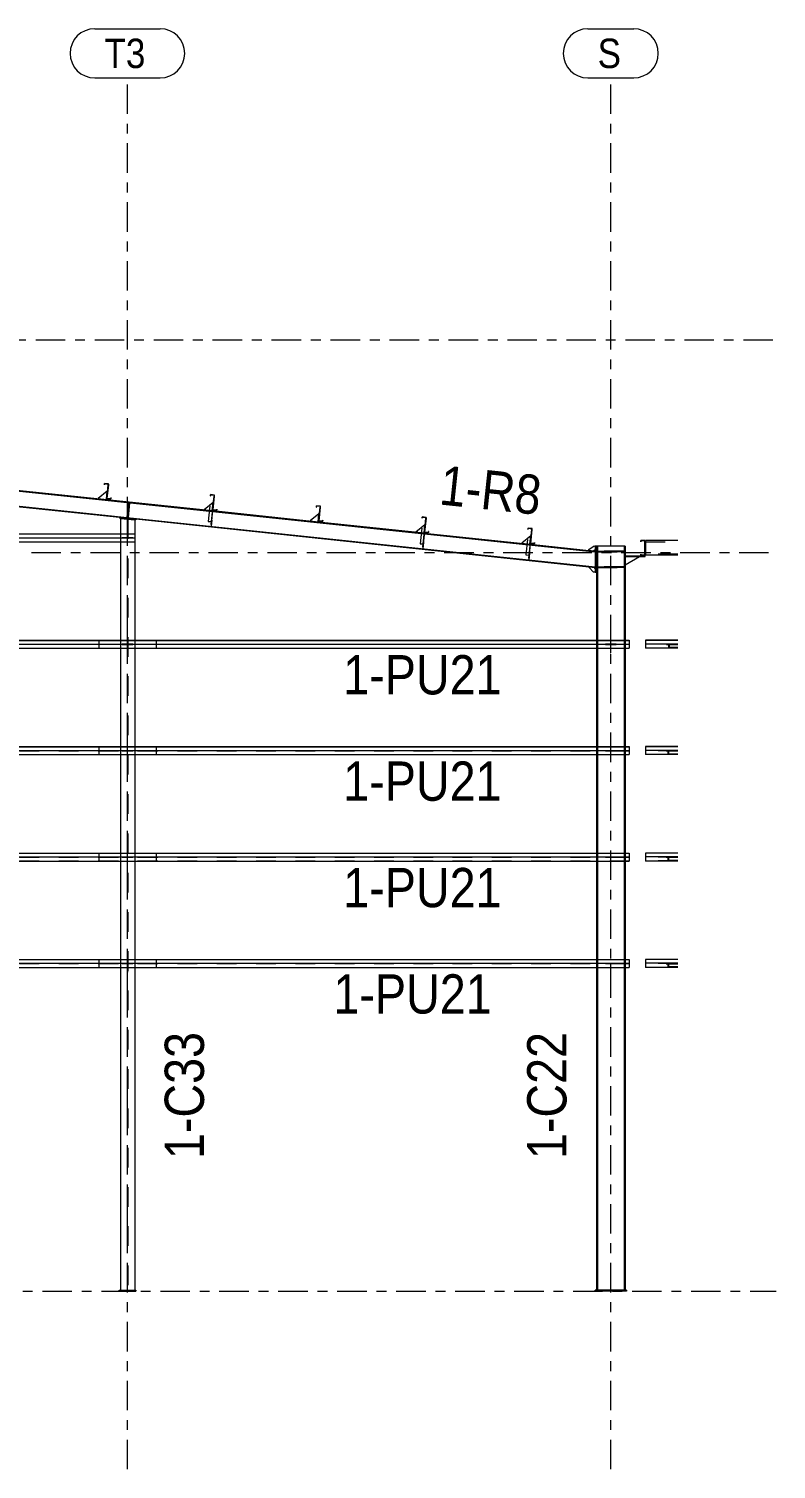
# Model space of a CAD drawing. Header units: millimetres. Extents: x -619 to 204, y -351 to 223.
# Drawn here: x -53.1 to 22.9, y -1.4 to 145.2 of the extents above; entities that cross this region are included whole.
import ezdxf

# ---------------------------------------------------------------- set-up
doc = ezdxf.new("R2010")
doc.units = ezdxf.units.MM
for name, pattern in [('XKITLINE00', [0]), ('XKITLINE02', [4, 2, -2]), ('XKITLINE03', [6, 3, -1, 1, -1])]:
    doc.linetypes.add(name, pattern=pattern)
for name, color, linetype, lineweight in [('Part', 2, 'Continuous', 0), ('PartMark', 7, 'Continuous', 0), ('S-grid', 1, 'Continuous', 0)]:
    doc.layers.add(name, color=color, linetype=linetype, lineweight=lineweight)
doc.styles.add('ARIAL', font='ARIAL.TTF')

# ---------------------------------------------------------------- blocks, each defined once
blk = doc.blocks.new('*A146')
at = {"layer": 'S-grid', "color": 1, "linetype": 'XKITLINE03', "lineweight": 0}
blk.add_line((-556.42, 113.54), (22.91, 113.54), dxfattribs=at)
blk = doc.blocks.new('*A147')
at = {"layer": 'S-grid', "color": 1, "linetype": 'XKITLINE03', "lineweight": 0}
blk.add_line((-52.85, 91.88), (22.91, 91.88), dxfattribs=at)
blk = doc.blocks.new('*A148')
at = {"layer": 'S-grid', "color": 1, "linetype": 'XKITLINE03', "lineweight": 0}
blk.add_line((-489.74, 16.67), (22.91, 16.67), dxfattribs=at)
blk = doc.blocks.new('*A171')
at = {"layer": 'Part', "color": 7, "linetype": 'XKITLINE02', "lineweight": 0}
for p, q in [((-34.52, 95.18), (-34.58, 94.56)), ((-34.58, 94.56), (-34.54, 94.56)), ((-34.57, 94.68), (-34.53, 94.68)), ((-34.54, 94.56), (-34.48, 95.18)), ((-34.48, 95.18), (-34.52, 95.18))]:
    blk.add_line(p, q, dxfattribs=at)
blk = doc.blocks.new('*A172')
at = {"layer": 'Part', "color": 2, "linetype": 'XKITLINE00', "lineweight": 0}
blk.add_line((-34.37, 96.98), (-35.29, 96.24), dxfattribs=at)
at = {"layer": 'Part', "color": 7, "linetype": 'XKITLINE02', "lineweight": 0}
for p, q in [((-34.46, 96.15), (-34.37, 96.98)), ((-35.29, 96.24), (-34.46, 96.15))]:
    blk.add_line(p, q, dxfattribs=at)
blk = doc.blocks.new('*A173')
at = {"layer": 'Part', "color": 2, "linetype": 'XKITLINE00', "lineweight": 0}
for p, q in [((-34.3, 97.64), (-34.46, 96.15)), ((-34.3, 97.64), (-34.26, 97.64)), ((-34.46, 96.15), (-34.41, 96.15)), ((-34.41, 96.23), (-34.41, 96.15))]:
    blk.add_line(p, q, dxfattribs=at)
at = {"layer": 'Part', "color": 7, "linetype": 'XKITLINE02', "lineweight": 0}
blk.add_line((-34.26, 97.64), (-34.41, 96.23), dxfattribs=at)
blk = doc.blocks.new('*A174')
at = {"layer": 'Part', "color": 2, "linetype": 'XKITLINE00', "lineweight": 0}
blk.add_line((-45.14, 98.12), (-46.06, 97.37), dxfattribs=at)
at = {"layer": 'Part', "color": 7, "linetype": 'XKITLINE02', "lineweight": 0}
for p, q in [((-46.06, 97.37), (-45.23, 97.29)), ((-45.23, 97.29), (-45.14, 98.12))]:
    blk.add_line(p, q, dxfattribs=at)
blk = doc.blocks.new('*A175')
at = {"layer": 'Part', "color": 2, "linetype": 'XKITLINE00', "lineweight": 0}
for p, q in [((-45.07, 98.78), (-45.23, 97.29)), ((-45.07, 98.78), (-45.03, 98.77)), ((-45.23, 97.29), (-45.19, 97.28)), ((-45.18, 97.37), (-45.19, 97.28))]:
    blk.add_line(p, q, dxfattribs=at)
at = {"layer": 'Part', "color": 7, "linetype": 'XKITLINE02', "lineweight": 0}
blk.add_line((-45.03, 98.77), (-45.18, 97.37), dxfattribs=at)
blk = doc.blocks.new('*A179')
at = {"layer": 'Part', "color": 7, "linetype": 'XKITLINE02', "lineweight": 0}
for p, q in [((-34.7, 96.63), (-34.87, 95.06)), ((-34.39, 96.58), (-34.58, 94.73)), ((-34.56, 94.73), (-34.37, 96.59)), ((-34.87, 95.06), (-34.55, 95.02)), ((-34.86, 95.07), (-34.53, 95.04)), ((-34.58, 94.73), (-34.56, 94.73))]:
    blk.add_line(p, q, dxfattribs=at)
blk = doc.blocks.new('*A181')
at = {"layer": 'Part', "color": 7, "linetype": 'XKITLINE02', "lineweight": 0}
for p, q in [((-43.12, 95.47), (-42.96, 96.97)), ((-42.88, 96.96), (-43.03, 95.46)), ((-42.89, 96.84), (-42.97, 96.84)), ((-42.96, 96.97), (-42.88, 96.96)), ((-43.03, 95.46), (-43.12, 95.47)), ((-43.1, 95.59), (-43.02, 95.58))]:
    blk.add_line(p, q, dxfattribs=at)
blk = doc.blocks.new('*A182')
at = {"layer": 'Part', "color": 2, "linetype": 'XKITLINE00', "lineweight": 0}
for p, q in [((-43.9, 95.47), (-43.91, 95.37)), ((-42.25, 95.2), (-43.91, 95.37)), ((-43.9, 95.47), (-42.24, 95.3)), ((-42.24, 95.3), (-42.25, 95.2))]:
    blk.add_line(p, q, dxfattribs=at)
blk = doc.blocks.new('*A183')
at = {"layer": 'Part', "color": 2, "linetype": 'XKITLINE00', "lineweight": 0}
for p, q in [((9.14, 93.12), (9.14, 92.99)), ((9.56, 93.12), (9.14, 93.12)), ((9.14, 92.99), (9.16, 92.99)), ((9.16, 92.99), (9.16, 93.1)), ((9.16, 93.1), (9.54, 93.1)), ((9.54, 93.1), (9.54, 91.62)), ((9.56, 91.6), (9.56, 93.12)), ((9.16, 91.73), (9.14, 91.73)), ((9.14, 91.73), (9.14, 91.6)), ((9.14, 91.6), (9.56, 91.6)), ((9.16, 91.62), (9.16, 91.73)), ((9.54, 91.62), (9.16, 91.62))]:
    blk.add_line(p, q, dxfattribs=at)
blk = doc.blocks.new('*A184')
at = {"layer": 'Part', "color": 7, "linetype": 'XKITLINE02', "lineweight": 0}
for p, q in [((-2.2, 91.77), (-2.26, 91.15)), ((-2.26, 91.15), (-2.22, 91.15)), ((-2.25, 91.27), (-2.21, 91.27)), ((-2.22, 91.15), (-2.15, 91.77)), ((-2.15, 91.77), (-2.2, 91.77))]:
    blk.add_line(p, q, dxfattribs=at)
blk = doc.blocks.new('*A185')
at = {"layer": 'Part', "color": 2, "linetype": 'XKITLINE00', "lineweight": 0}
blk.add_line((-2.05, 93.57), (-2.96, 92.83), dxfattribs=at)
at = {"layer": 'Part', "color": 7, "linetype": 'XKITLINE02', "lineweight": 0}
for p, q in [((-2.96, 92.83), (-2.14, 92.74)), ((-2.14, 92.74), (-2.05, 93.57))]:
    blk.add_line(p, q, dxfattribs=at)
blk = doc.blocks.new('*A186')
at = {"layer": 'Part', "color": 2, "linetype": 'XKITLINE00', "lineweight": 0}
for p, q in [((-1.98, 94.23), (-2.14, 92.74)), ((-1.98, 94.23), (-1.94, 94.23)), ((-2.14, 92.74), (-2.09, 92.74)), ((-2.09, 92.82), (-2.09, 92.74))]:
    blk.add_line(p, q, dxfattribs=at)
at = {"layer": 'Part', "color": 7, "linetype": 'XKITLINE02', "lineweight": 0}
blk.add_line((-1.94, 94.23), (-2.09, 92.82), dxfattribs=at)
blk = doc.blocks.new('*A187')
at = {"layer": 'Part', "color": 7, "linetype": 'XKITLINE02', "lineweight": 0}
for p, q in [((-12.97, 92.91), (-13.04, 92.29)), ((-13.02, 92.41), (-12.98, 92.41)), ((-12.99, 92.28), (-12.93, 92.9)), ((-12.93, 92.9), (-12.97, 92.91)), ((-13.04, 92.29), (-12.99, 92.28))]:
    blk.add_line(p, q, dxfattribs=at)
blk = doc.blocks.new('*A188')
at = {"layer": 'Part', "color": 2, "linetype": 'XKITLINE00', "lineweight": 0}
blk.add_line((-12.82, 94.71), (-13.74, 93.97), dxfattribs=at)
at = {"layer": 'Part', "color": 7, "linetype": 'XKITLINE02', "lineweight": 0}
for p, q in [((-13.74, 93.97), (-12.91, 93.88)), ((-12.91, 93.88), (-12.82, 94.71))]:
    blk.add_line(p, q, dxfattribs=at)
blk = doc.blocks.new('*A189')
at = {"layer": 'Part', "color": 2, "linetype": 'XKITLINE00', "lineweight": 0}
for p, q in [((-12.75, 95.37), (-12.91, 93.88)), ((-12.75, 95.37), (-12.71, 95.37)), ((-12.91, 93.88), (-12.87, 93.87)), ((-12.86, 93.96), (-12.87, 93.87))]:
    blk.add_line(p, q, dxfattribs=at)
at = {"layer": 'Part', "color": 7, "linetype": 'XKITLINE02', "lineweight": 0}
blk.add_line((-12.71, 95.37), (-12.86, 93.96), dxfattribs=at)
blk = doc.blocks.new('*A190')
at = {"layer": 'Part', "color": 2, "linetype": 'XKITLINE00', "lineweight": 0}
blk.add_line((-23.6, 95.84), (-24.51, 95.1), dxfattribs=at)
at = {"layer": 'Part', "color": 7, "linetype": 'XKITLINE02', "lineweight": 0}
for p, q in [((-23.68, 95.01), (-23.6, 95.84)), ((-24.51, 95.1), (-23.68, 95.01))]:
    blk.add_line(p, q, dxfattribs=at)
blk = doc.blocks.new('*A191')
at = {"layer": 'Part', "color": 2, "linetype": 'XKITLINE00', "lineweight": 0}
for p, q in [((-23.53, 96.51), (-23.68, 95.01)), ((-23.53, 96.51), (-23.48, 96.5)), ((-23.68, 95.01), (-23.64, 95.01)), ((-23.63, 95.09), (-23.64, 95.01))]:
    blk.add_line(p, q, dxfattribs=at)
at = {"layer": 'Part', "color": 7, "linetype": 'XKITLINE02', "lineweight": 0}
blk.add_line((-23.48, 96.5), (-23.63, 95.09), dxfattribs=at)
blk = doc.blocks.new('*A192')
at = {"layer": 'Part', "color": 7, "linetype": 'XKITLINE02', "lineweight": 0}
for p, q in [((-2.38, 93.22), (-2.54, 91.65)), ((-2.07, 93.17), (-2.26, 91.32)), ((-2.24, 91.32), (-2.05, 93.18)), ((-2.54, 91.66), (-2.21, 91.63)), ((-2.54, 91.65), (-2.23, 91.61)), ((-2.26, 91.32), (-2.24, 91.32))]:
    blk.add_line(p, q, dxfattribs=at)
blk = doc.blocks.new('*A193')
at = {"layer": 'Part', "color": 7, "linetype": 'XKITLINE02', "lineweight": 0}
for p, q in [((-13.15, 94.36), (-13.32, 92.78)), ((-12.84, 94.3), (-13.03, 92.46)), ((-13.02, 92.45), (-12.82, 94.32)), ((-13.32, 92.8), (-12.98, 92.76)), ((-13.32, 92.78), (-13, 92.75)), ((-13.03, 92.46), (-13.02, 92.45))]:
    blk.add_line(p, q, dxfattribs=at)
blk = doc.blocks.new('*A194')
at = {"layer": 'Part', "color": 7, "linetype": 'XKITLINE02', "lineweight": 0}
for p, q in [((12.91, 82.54), (11.75, 82.54)), ((11.75, 82.54), (11.75, 82.52)), ((11.75, 82.52), (12.91, 82.52)), ((12.01, 82.21), (12.01, 82.52)), ((12.91, 82.21), (12.01, 82.21)), ((12.02, 82.54), (12.02, 82.21))]:
    blk.add_line(p, q, dxfattribs=at)
blk = doc.blocks.new('*A195')
at = {"layer": 'Part', "color": 2, "linetype": 'XKITLINE00', "lineweight": 0}
blk.add_line((7.54, 90.64), (9, 91.48), dxfattribs=at)
at = {"layer": 'Part', "color": 7, "linetype": 'XKITLINE02', "lineweight": 0}
for p, q in [((7.54, 91.48), (7.54, 90.64)), ((9, 91.48), (7.54, 91.48))]:
    blk.add_line(p, q, dxfattribs=at)
blk = doc.blocks.new('*A196')
at = {"layer": 'Part', "color": 2, "linetype": 'XKITLINE00', "lineweight": 0}
for p, q in [((9.6, 91.52), (7.54, 91.52)), ((7.54, 91.48), (9.6, 91.48)), ((9.6, 91.48), (9.6, 91.52))]:
    blk.add_line(p, q, dxfattribs=at)
at = {"layer": 'Part', "color": 7, "linetype": 'XKITLINE02', "lineweight": 0}
blk.add_line((7.54, 91.52), (7.54, 91.48), dxfattribs=at)
blk = doc.blocks.new('*A197')
at = {"layer": 'Part', "color": 2, "linetype": 'XKITLINE00', "lineweight": 0}
for p, q in [((9.6, 93.02), (9.56, 93.02)), ((9.6, 91.52), (9.6, 93.02)), ((9.56, 91.6), (9.56, 91.52)), ((9.56, 91.52), (9.6, 91.52))]:
    blk.add_line(p, q, dxfattribs=at)
at = {"layer": 'Part', "color": 7, "linetype": 'XKITLINE02', "lineweight": 0}
blk.add_line((9.56, 93.02), (9.56, 91.6), dxfattribs=at)
blk = doc.blocks.new('*A198')
at = {"layer": 'Part', "color": 7, "linetype": 'XKITLINE02', "lineweight": 0}
for p, q in [((7.43, 90.43), (4.73, 90.43)), ((4.73, 90.36), (4.73, 90.43)), ((4.73, 90.36), (7.43, 90.36)), ((4.86, 90.36), (4.86, 90.43)), ((7.31, 90.36), (7.31, 90.43)), ((7.43, 90.36), (7.43, 90.43))]:
    blk.add_line(p, q, dxfattribs=at)
blk = doc.blocks.new('*A199')
at = {"layer": 'Part', "color": 7, "linetype": 'XKITLINE02', "lineweight": 0}
for p, q in [((7.43, 92.04), (4.73, 92.04)), ((4.73, 91.97), (4.73, 92.04)), ((4.73, 91.97), (7.43, 91.97)), ((4.86, 91.97), (4.86, 92.04)), ((7.31, 91.97), (7.31, 92.04)), ((7.43, 91.97), (7.43, 92.04))]:
    blk.add_line(p, q, dxfattribs=at)
blk = doc.blocks.new('*A200')
at = {"layer": 'Part', "color": 2, "linetype": 'XKITLINE00', "lineweight": 0}
for p, q in [((3.89, 90.36), (3.9, 90.43)), ((4.34, 89.89), (3.89, 90.36)), ((4.51, 89.87), (4.34, 89.89)), ((4.38, 90.38), (4.51, 90.24))]:
    blk.add_line(p, q, dxfattribs=at)
at = {"layer": 'Part', "color": 7, "linetype": 'XKITLINE02', "lineweight": 0}
for p, q in [((3.9, 90.43), (4.38, 90.38)), ((4.51, 90.24), (4.51, 89.87))]:
    blk.add_line(p, q, dxfattribs=at)
blk = doc.blocks.new('*A201')
at = {"layer": 'Part', "color": 2, "linetype": 'XKITLINE00', "lineweight": 0}
for p, q in [((3.85, 92.19), (4.39, 92.55)), ((4.39, 92.55), (4.51, 92.54)), ((3.85, 92.11), (3.85, 92.19)), ((4.51, 92.17), (4.38, 92.05))]:
    blk.add_line(p, q, dxfattribs=at)
at = {"layer": 'Part', "color": 7, "linetype": 'XKITLINE02', "lineweight": 0}
for p, q in [((4.51, 92.54), (4.51, 92.17)), ((3.85, 92.11), (4.38, 92.05))]:
    blk.add_line(p, q, dxfattribs=at)
blk = doc.blocks.new('*A202')
at = {"layer": 'Part', "color": 2, "linetype": 'XKITLINE00', "lineweight": 0}
for p, q in [((4.61, 92.54), (4.51, 92.54)), ((4.51, 92.54), (4.51, 89.87)), ((4.61, 89.87), (4.61, 92.54)), ((4.51, 89.87), (4.61, 89.87))]:
    blk.add_line(p, q, dxfattribs=at)
blk = doc.blocks.new('*A416')
at = {"layer": 'S-grid', "color": 1, "linetype": 'XKITLINE03', "lineweight": 0}
blk.add_line((6.08, -1.45), (6.08, 140.21), dxfattribs=at)
at = {"layer": 'S-grid', "color": 3, "style": 'ARIAL', "width": 0.85}
blk.add_text('S', height=3, dxfattribs=at).set_placement((4.75, 141.21))
blk = doc.blocks.new('*A417')
at = {"layer": 'S-grid', "color": 1, "linetype": 'XKITLINE03', "lineweight": 0}
blk.add_line((-43.08, -1.45), (-43.08, 140.21), dxfattribs=at)
at = {"layer": 'S-grid', "color": 3, "style": 'ARIAL', "width": 0.85}
blk.add_text('T3', height=3, dxfattribs=at).set_placement((-45.42, 141.21))
blk = doc.blocks.new('*A461')
at = {"layer": 'Part', "color": 2, "linetype": 'XKITLINE00', "lineweight": 0}
for p, q in [((-2.33, 94.37), (-2.34, 94.25)), ((-2.34, 94.25), (-2.32, 94.24)), ((-1.91, 94.33), (-2.33, 94.37)), ((-2.32, 94.24), (-2.31, 94.35)), ((-2.31, 94.35), (-1.93, 94.31)), ((-1.93, 94.31), (-2.09, 92.82)), ((-2.07, 92.83), (-1.91, 94.33)), ((-2.09, 92.82), (-1.67, 92.78)), ((-1.68, 92.79), (-2.07, 92.83)), ((-1.67, 92.9), (-1.68, 92.79)), ((-1.67, 92.78), (-1.66, 92.9)), ((-1.66, 92.9), (-1.67, 92.9))]:
    blk.add_line(p, q, dxfattribs=at)
blk = doc.blocks.new('*A462')
at = {"layer": 'Part', "color": 2, "linetype": 'XKITLINE00', "lineweight": 0}
for p, q in [((-13.1, 95.51), (-13.11, 95.38)), ((-13.11, 95.38), (-13.1, 95.38)), ((-12.69, 95.46), (-13.1, 95.51)), ((-13.1, 95.38), (-13.09, 95.49)), ((-13.09, 95.49), (-12.7, 95.45)), ((-12.7, 95.45), (-12.86, 93.96)), ((-12.84, 93.97), (-12.69, 95.46)), ((-12.86, 93.96), (-12.44, 93.91)), ((-12.46, 93.93), (-12.84, 93.97)), ((-12.45, 94.04), (-12.46, 93.93)), ((-12.43, 94.04), (-12.45, 94.04)), ((-12.44, 93.91), (-12.43, 94.04))]:
    blk.add_line(p, q, dxfattribs=at)
blk = doc.blocks.new('*A463')
at = {"layer": 'Part', "color": 2, "linetype": 'XKITLINE00', "lineweight": 0}
for p, q in [((-23.87, 96.64), (-23.89, 96.52)), ((-23.89, 96.52), (-23.87, 96.52)), ((-23.46, 96.6), (-23.87, 96.64)), ((-23.87, 96.52), (-23.86, 96.63)), ((-23.86, 96.63), (-23.48, 96.59)), ((-23.48, 96.59), (-23.63, 95.09)), ((-23.62, 95.11), (-23.46, 96.6)), ((-23.63, 95.09), (-23.22, 95.05)), ((-23.23, 95.07), (-23.62, 95.11)), ((-23.22, 95.18), (-23.23, 95.07)), ((-23.21, 95.17), (-23.22, 95.18)), ((-23.22, 95.05), (-23.21, 95.17))]:
    blk.add_line(p, q, dxfattribs=at)
blk = doc.blocks.new('*A464')
at = {"layer": 'Part', "color": 2, "linetype": 'XKITLINE00', "lineweight": 0}
for p, q in [((-34.65, 97.78), (-34.66, 97.66)), ((-34.66, 97.66), (-34.64, 97.65)), ((-34.23, 97.74), (-34.65, 97.78)), ((-34.64, 97.65), (-34.63, 97.76)), ((-34.63, 97.76), (-34.25, 97.72)), ((-34.25, 97.72), (-34.41, 96.23)), ((-34.39, 96.24), (-34.23, 97.74)), ((-34.41, 96.23), (-33.99, 96.19)), ((-34.01, 96.2), (-34.39, 96.24)), ((-33.99, 96.31), (-34.01, 96.2)), ((-33.99, 96.19), (-33.98, 96.31)), ((-33.98, 96.31), (-33.99, 96.31))]:
    blk.add_line(p, q, dxfattribs=at)
blk = doc.blocks.new('*A465')
at = {"layer": 'Part', "color": 2, "linetype": 'XKITLINE00', "lineweight": 0}
for p, q in [((-45.42, 98.92), (-45.43, 98.79)), ((-45.43, 98.79), (-45.42, 98.79)), ((-45.01, 98.87), (-45.42, 98.92)), ((-45.42, 98.79), (-45.41, 98.9)), ((-45.41, 98.9), (-45.02, 98.86)), ((-45.02, 98.86), (-45.18, 97.37)), ((-45.16, 97.38), (-45.01, 98.87)), ((-45.18, 97.37), (-44.77, 97.32)), ((-44.78, 97.34), (-45.16, 97.38)), ((-44.77, 97.45), (-44.78, 97.34)), ((-44.77, 97.32), (-44.75, 97.45)), ((-44.75, 97.45), (-44.77, 97.45))]:
    blk.add_line(p, q, dxfattribs=at)
blk = doc.blocks.new('*A470')
at = {"layer": 'Part', "color": 2, "linetype": 'XKITLINE00', "lineweight": 0}
for p, q in [((-43.81, 95.36), (-43.81, 93.79)), ((-42.35, 95.21), (-42.35, 93.79)), ((-43.81, 92.97), (-43.81, 82.96)), ((-42.35, 92.97), (-42.35, 82.96)), ((-43.81, 82.14), (-43.81, 72.12)), ((-42.35, 82.14), (-42.35, 72.12)), ((-43.81, 71.31), (-43.81, 61.29)), ((-42.35, 71.31), (-42.35, 61.29)), ((-43.81, 60.47), (-43.81, 50.46)), ((-42.35, 60.47), (-42.35, 50.46)), ((-43.81, 49.64), (-43.81, 16.79)), ((-42.35, 49.64), (-42.35, 16.79))]:
    blk.add_line(p, q, dxfattribs=at)
at = {"layer": 'Part', "color": 7, "linetype": 'XKITLINE02', "lineweight": 0}
for p, q in [((-43.81, 95.36), (-42.35, 95.21)), ((-43.11, 95.29), (-43.11, 16.79)), ((-43.05, 95.28), (-43.05, 16.79)), ((-43.81, 93.79), (-43.81, 92.97)), ((-42.35, 93.79), (-42.35, 92.97)), ((-43.81, 82.96), (-43.81, 82.14)), ((-42.35, 82.96), (-42.35, 82.14)), ((-43.81, 72.12), (-43.81, 71.31)), ((-42.35, 72.12), (-42.35, 71.31)), ((-43.81, 61.29), (-43.81, 60.47)), ((-42.35, 61.29), (-42.35, 60.47)), ((-43.81, 50.46), (-43.81, 49.64)), ((-42.35, 50.46), (-42.35, 49.64)), ((-43.81, 16.79), (-42.35, 16.79))]:
    blk.add_line(p, q, dxfattribs=at)
blk = doc.blocks.new('*A472')
at = {"layer": 'Part', "color": 7, "linetype": 'XKITLINE02', "lineweight": 0}
for p, q in [((-91.61, 100.5), (-91.43, 102.16)), ((-88.32, 101.83), (-88.28, 101.83)), ((-77.55, 100.7), (-77.51, 100.69)), ((-66.78, 99.56), (-66.74, 99.56)), ((-56, 98.42), (-55.96, 98.42)), ((-45.23, 97.29), (-45.19, 97.28)), ((-43.9, 95.47), (-42.24, 95.3)), ((-34.46, 96.15), (-34.41, 96.15)), ((-23.68, 95.01), (-23.64, 95.01)), ((-12.91, 93.88), (-12.87, 93.87)), ((-2.14, 92.74), (-2.09, 92.74)), ((4.51, 92.04), (4.51, 90.37))]:
    blk.add_line(p, q, dxfattribs=at)
at = {"layer": 'Part', "color": 2, "linetype": 'XKITLINE00', "lineweight": 0}
for p, q in [((-91.44, 102.09), (4.51, 91.97)), ((-91.43, 102.16), (-88.32, 101.83)), ((-88.28, 101.83), (-77.55, 100.7)), ((-91.61, 100.5), (-43.9, 95.47)), ((-91.6, 100.57), (4.51, 90.44)), ((-77.51, 100.69), (-66.78, 99.56)), ((-66.74, 99.56), (-56, 98.42)), ((-55.96, 98.42), (-45.23, 97.29)), ((-45.19, 97.28), (-34.46, 96.15)), ((-34.41, 96.15), (-23.68, 95.01)), ((-42.24, 95.3), (4.51, 90.37)), ((-23.64, 95.01), (-12.91, 93.88)), ((-12.87, 93.87), (-2.14, 92.74)), ((-2.09, 92.74), (4.51, 92.04))]:
    blk.add_line(p, q, dxfattribs=at)
blk = doc.blocks.new('*A473')
at = {"layer": 'Part', "color": 2, "linetype": 'XKITLINE00', "lineweight": 0}
for p, q in [((4.62, 92.54), (4.62, 82.96)), ((7.54, 92.54), (4.62, 92.54)), ((4.72, 92.54), (4.72, 82.96)), ((7.45, 92.54), (7.45, 82.96)), ((7.54, 92.54), (7.54, 82.96)), ((4.62, 82.14), (4.62, 72.12)), ((4.72, 82.14), (4.72, 72.12)), ((7.45, 82.14), (7.45, 72.12)), ((7.54, 82.14), (7.54, 72.12)), ((4.62, 71.31), (4.62, 61.29)), ((4.72, 71.31), (4.72, 61.29)), ((7.45, 71.31), (7.45, 61.29)), ((7.54, 71.31), (7.54, 61.29)), ((4.62, 60.47), (4.62, 50.46)), ((4.72, 60.47), (4.72, 50.46)), ((7.45, 60.47), (7.45, 50.46)), ((7.54, 60.47), (7.54, 50.46)), ((4.62, 49.64), (4.62, 16.79)), ((4.72, 49.64), (4.72, 16.79)), ((7.45, 49.64), (7.45, 16.79)), ((7.54, 49.64), (7.54, 16.79))]:
    blk.add_line(p, q, dxfattribs=at)
at = {"layer": 'Part', "color": 7, "linetype": 'XKITLINE02', "lineweight": 0}
for p, q in [((4.62, 82.96), (4.62, 82.14)), ((4.72, 82.96), (4.72, 82.14)), ((7.45, 82.96), (7.45, 82.14)), ((7.54, 82.96), (7.54, 82.14)), ((4.62, 72.12), (4.62, 71.31)), ((4.72, 72.12), (4.72, 71.31)), ((7.45, 72.12), (7.45, 71.31)), ((7.54, 72.12), (7.54, 71.31)), ((4.62, 61.29), (4.62, 60.47)), ((4.72, 61.29), (4.72, 60.47)), ((7.45, 61.29), (7.45, 60.47)), ((7.54, 61.29), (7.54, 60.47)), ((4.62, 50.46), (4.62, 49.64)), ((4.72, 50.46), (4.72, 49.64)), ((7.45, 50.46), (7.45, 49.64)), ((7.54, 50.46), (7.54, 49.64)), ((7.54, 16.79), (4.62, 16.79))]:
    blk.add_line(p, q, dxfattribs=at)
blk = doc.blocks.new('*A475')
at = {"layer": 'Part', "color": 2, "linetype": 'XKITLINE00', "lineweight": 0}
for p, q in [((-43.92, 16.67), (-43.92, 16.79)), ((-43.92, 16.79), (-42.25, 16.79)), ((-43.92, 16.67), (-42.25, 16.67)), ((-42.25, 16.79), (-42.25, 16.67))]:
    blk.add_line(p, q, dxfattribs=at)
blk = doc.blocks.new('*A476')
at = {"layer": 'Part', "color": 2, "linetype": 'XKITLINE00', "lineweight": 0}
for p, q in [((7.67, 16.79), (4.5, 16.79)), ((4.5, 16.67), (4.5, 16.79)), ((7.67, 16.67), (4.5, 16.67)), ((7.67, 16.79), (7.67, 16.67))]:
    blk.add_line(p, q, dxfattribs=at)
blk = doc.blocks.new('*A589')
at = {"layer": 'Part', "color": 2, "linetype": 'XKITLINE00', "lineweight": 0}
for p, q in [((-98.08, 72.12), (-40.17, 72.12)), ((-98.08, 72.12), (-98.08, 71.31)), ((-98.08, 72.11), (-40.17, 72.11)), ((-40.17, 72.12), (-40.17, 71.31)), ((-98.08, 71.72), (-40.17, 71.72)), ((-98.08, 71.31), (-40.17, 71.31))]:
    blk.add_line(p, q, dxfattribs=at)
at = {"layer": 'Part', "color": 7, "linetype": 'XKITLINE02', "lineweight": 0}
for p, q in [((-98.08, 71.71), (-40.17, 71.71)), ((-98.08, 71.32), (-40.17, 71.32))]:
    blk.add_line(p, q, dxfattribs=at)
blk = doc.blocks.new('*A590')
at = {"layer": 'Part', "color": 2, "linetype": 'XKITLINE00', "lineweight": 0}
for p, q in [((-98.08, 50.46), (-40.17, 50.46)), ((-98.08, 50.46), (-98.08, 49.64)), ((-98.08, 50.44), (-40.17, 50.44)), ((-98.08, 50.06), (-40.17, 50.06)), ((-40.17, 50.46), (-40.17, 49.64)), ((-98.08, 49.64), (-40.17, 49.64))]:
    blk.add_line(p, q, dxfattribs=at)
at = {"layer": 'Part', "color": 7, "linetype": 'XKITLINE02', "lineweight": 0}
for p, q in [((-98.08, 50.04), (-40.17, 50.04)), ((-98.08, 49.65), (-40.17, 49.65))]:
    blk.add_line(p, q, dxfattribs=at)
blk = doc.blocks.new('*A591')
at = {"layer": 'Part', "color": 2, "linetype": 'XKITLINE00', "lineweight": 0}
for p, q in [((-98.08, 61.29), (-40.17, 61.29)), ((-98.08, 61.29), (-98.08, 60.47)), ((-98.08, 61.28), (-40.17, 61.28)), ((-98.08, 60.89), (-40.17, 60.89)), ((-98.08, 60.47), (-40.17, 60.47)), ((-40.17, 61.29), (-40.17, 60.47))]:
    blk.add_line(p, q, dxfattribs=at)
at = {"layer": 'Part', "color": 7, "linetype": 'XKITLINE02', "lineweight": 0}
for p, q in [((-98.08, 60.87), (-40.17, 60.87)), ((-98.08, 60.49), (-40.17, 60.49))]:
    blk.add_line(p, q, dxfattribs=at)
blk = doc.blocks.new('*A598')
at = {"layer": 'Part', "color": 7, "linetype": 'XKITLINE02', "lineweight": 0}
for p, q in [((-43.1, 50), (-43.1, 49.64)), ((-43.1, 50), (-43.06, 50)), ((-43.06, 50), (-43.1, 50)), ((-43.06, 49.64), (-43.06, 50))]:
    blk.add_line(p, q, dxfattribs=at)
at = {"layer": 'Part', "color": 2, "linetype": 'XKITLINE00', "lineweight": 0}
for p, q in [((-43.1, 49.64), (-43.1, 49.17)), ((-43.1, 49.17), (-43.06, 49.17)), ((-43.06, 49.17), (-43.06, 49.64))]:
    blk.add_line(p, q, dxfattribs=at)
blk = doc.blocks.new('*A599')
at = {"layer": 'Part', "color": 7, "linetype": 'XKITLINE02', "lineweight": 0}
for p, q in [((-42.54, 50.04), (-43.62, 50.04)), ((-43.62, 50.04), (-43.62, 50)), ((-42.54, 50), (-43.62, 50)), ((-42.54, 50.04), (-42.54, 50))]:
    blk.add_line(p, q, dxfattribs=at)
blk = doc.blocks.new('*A600')
at = {"layer": 'Part', "color": 7, "linetype": 'XKITLINE02', "lineweight": 0}
for p, q in [((-42.54, 60.87), (-43.62, 60.87)), ((-43.62, 60.87), (-43.62, 60.83)), ((-42.54, 60.83), (-43.62, 60.83)), ((-42.54, 60.87), (-42.54, 60.83))]:
    blk.add_line(p, q, dxfattribs=at)
blk = doc.blocks.new('*A601')
at = {"layer": 'Part', "color": 7, "linetype": 'XKITLINE02', "lineweight": 0}
for p, q in [((-42.54, 71.71), (-43.62, 71.71)), ((-43.62, 71.71), (-43.62, 71.67)), ((-42.54, 71.67), (-43.62, 71.67)), ((-42.54, 71.71), (-42.54, 71.67))]:
    blk.add_line(p, q, dxfattribs=at)
blk = doc.blocks.new('*A602')
at = {"layer": 'Part', "color": 2, "linetype": 'XKITLINE00', "lineweight": 0}
for p, q in [((-46, 72.12), (7.96, 72.12)), ((-46, 72.12), (-46, 71.31)), ((-46, 72.11), (7.96, 72.11)), ((7.96, 72.12), (7.96, 71.31)), ((-46, 71.72), (7.96, 71.72)), ((-46, 71.31), (7.96, 71.31))]:
    blk.add_line(p, q, dxfattribs=at)
at = {"layer": 'Part', "color": 7, "linetype": 'XKITLINE02', "lineweight": 0}
for p, q in [((-46, 71.71), (7.96, 71.71)), ((-46, 71.32), (7.96, 71.32))]:
    blk.add_line(p, q, dxfattribs=at)
blk = doc.blocks.new('*A603')
at = {"layer": 'Part', "color": 2, "linetype": 'XKITLINE00', "lineweight": 0}
for p, q in [((-46, 50.46), (7.96, 50.46)), ((-46, 50.46), (-46, 49.64)), ((-46, 50.44), (7.96, 50.44)), ((-46, 50.06), (7.96, 50.06)), ((7.96, 50.46), (7.96, 49.64)), ((-46, 49.64), (7.96, 49.64))]:
    blk.add_line(p, q, dxfattribs=at)
at = {"layer": 'Part', "color": 7, "linetype": 'XKITLINE02', "lineweight": 0}
for p, q in [((-46, 50.04), (7.96, 50.04)), ((-46, 49.65), (7.96, 49.65))]:
    blk.add_line(p, q, dxfattribs=at)
blk = doc.blocks.new('*A604')
at = {"layer": 'Part', "color": 2, "linetype": 'XKITLINE00', "lineweight": 0}
for p, q in [((-46, 61.29), (7.96, 61.29)), ((-46, 61.29), (-46, 60.47)), ((-46, 61.28), (7.96, 61.28)), ((-46, 60.89), (7.96, 60.89)), ((-46, 60.47), (7.96, 60.47)), ((7.96, 61.29), (7.96, 60.47))]:
    blk.add_line(p, q, dxfattribs=at)
at = {"layer": 'Part', "color": 7, "linetype": 'XKITLINE02', "lineweight": 0}
for p, q in [((-46, 60.87), (7.96, 60.87)), ((-46, 60.49), (7.96, 60.49))]:
    blk.add_line(p, q, dxfattribs=at)
blk = doc.blocks.new('*A605')
at = {"layer": 'Part', "color": 7, "linetype": 'XKITLINE02', "lineweight": 0}
for p, q in [((12.91, 50.04), (11.73, 50.04)), ((11.73, 50.04), (11.73, 50.02)), ((11.73, 50.02), (12.91, 50.02)), ((11.94, 49.71), (11.94, 50.02)), ((11.95, 50.04), (11.95, 49.71)), ((12.91, 49.71), (11.94, 49.71))]:
    blk.add_line(p, q, dxfattribs=at)
blk = doc.blocks.new('*A606')
at = {"layer": 'Part', "color": 7, "linetype": 'XKITLINE02', "lineweight": 0}
for p, q in [((12.91, 60.87), (11.73, 60.87)), ((11.73, 60.87), (11.73, 60.86)), ((11.73, 60.86), (12.91, 60.86)), ((11.94, 60.54), (11.94, 60.86)), ((12.91, 60.54), (11.94, 60.54)), ((11.95, 60.87), (11.95, 60.54))]:
    blk.add_line(p, q, dxfattribs=at)
blk = doc.blocks.new('*A607')
at = {"layer": 'Part', "color": 7, "linetype": 'XKITLINE02', "lineweight": 0}
for p, q in [((6.06, 60.83), (6.06, 60.47)), ((6.06, 60.83), (6.1, 60.83)), ((6.1, 60.83), (6.06, 60.83)), ((6.1, 60.47), (6.1, 60.83))]:
    blk.add_line(p, q, dxfattribs=at)
at = {"layer": 'Part', "color": 2, "linetype": 'XKITLINE00', "lineweight": 0}
for p, q in [((6.06, 60.47), (6.06, 60)), ((6.1, 60), (6.1, 60.47)), ((6.06, 60), (6.1, 60))]:
    blk.add_line(p, q, dxfattribs=at)
blk = doc.blocks.new('*A608')
at = {"layer": 'Part', "color": 7, "linetype": 'XKITLINE02', "lineweight": 0}
for p, q in [((6.62, 60.87), (5.54, 60.87)), ((5.54, 60.87), (5.54, 60.83)), ((6.62, 60.83), (5.54, 60.83)), ((6.62, 60.87), (6.62, 60.83))]:
    blk.add_line(p, q, dxfattribs=at)
blk = doc.blocks.new('*A609')
at = {"layer": 'Part', "color": 7, "linetype": 'XKITLINE02', "lineweight": 0}
for p, q in [((6.06, 50), (6.06, 49.64)), ((6.06, 50), (6.1, 50)), ((6.1, 50), (6.06, 50)), ((6.1, 49.64), (6.1, 50))]:
    blk.add_line(p, q, dxfattribs=at)
at = {"layer": 'Part', "color": 2, "linetype": 'XKITLINE00', "lineweight": 0}
for p, q in [((6.06, 49.64), (6.06, 49.17)), ((6.06, 49.17), (6.1, 49.17)), ((6.1, 49.17), (6.1, 49.64))]:
    blk.add_line(p, q, dxfattribs=at)
blk = doc.blocks.new('*A610')
at = {"layer": 'Part', "color": 7, "linetype": 'XKITLINE02', "lineweight": 0}
for p, q in [((6.62, 50.04), (5.54, 50.04)), ((5.54, 50.04), (5.54, 50)), ((6.62, 50), (5.54, 50)), ((6.62, 50.04), (6.62, 50))]:
    blk.add_line(p, q, dxfattribs=at)
blk = doc.blocks.new('*A611')
at = {"layer": 'Part', "color": 7, "linetype": 'XKITLINE02', "lineweight": 0}
for p, q in [((12.91, 71.71), (11.73, 71.71)), ((11.73, 71.71), (11.73, 71.69)), ((11.73, 71.69), (12.91, 71.69)), ((11.94, 71.37), (11.94, 71.69)), ((12.91, 71.37), (11.94, 71.37)), ((11.95, 71.71), (11.95, 71.37))]:
    blk.add_line(p, q, dxfattribs=at)
blk = doc.blocks.new('*A612')
at = {"layer": 'Part', "color": 7, "linetype": 'XKITLINE02', "lineweight": 0}
for p, q in [((6.06, 71.67), (6.06, 71.31)), ((6.06, 71.67), (6.1, 71.67)), ((6.1, 71.67), (6.06, 71.67)), ((6.1, 71.31), (6.1, 71.67))]:
    blk.add_line(p, q, dxfattribs=at)
at = {"layer": 'Part', "color": 2, "linetype": 'XKITLINE00', "lineweight": 0}
for p, q in [((6.06, 71.31), (6.06, 70.83)), ((6.06, 70.83), (6.1, 70.83)), ((6.1, 70.83), (6.1, 71.31))]:
    blk.add_line(p, q, dxfattribs=at)
blk = doc.blocks.new('*A613')
at = {"layer": 'Part', "color": 7, "linetype": 'XKITLINE02', "lineweight": 0}
for p, q in [((6.62, 71.71), (5.54, 71.71)), ((5.54, 71.71), (5.54, 71.67)), ((6.62, 71.67), (5.54, 71.67)), ((6.62, 71.71), (6.62, 71.67))]:
    blk.add_line(p, q, dxfattribs=at)
blk = doc.blocks.new('*A614')
at = {"layer": 'Part', "color": 2, "linetype": 'XKITLINE00', "lineweight": 0}
for p, q in [((-98.08, 93.79), (-42.35, 93.79)), ((-98.08, 93.79), (-98.08, 92.97)), ((-98.08, 93.78), (-42.35, 93.78)), ((-98.08, 93.39), (-42.35, 93.39)), ((-98.08, 92.97), (-42.35, 92.97)), ((-42.35, 93.79), (-42.35, 92.97))]:
    blk.add_line(p, q, dxfattribs=at)
at = {"layer": 'Part', "color": 7, "linetype": 'XKITLINE02', "lineweight": 0}
for p, q in [((-98.08, 93.37), (-42.35, 93.37)), ((-98.08, 92.99), (-42.35, 92.99))]:
    blk.add_line(p, q, dxfattribs=at)
blk = doc.blocks.new('*A615')
at = {"layer": 'Part', "color": 2, "linetype": 'XKITLINE00', "lineweight": 0}
for p, q in [((-98.08, 82.96), (-40.17, 82.96)), ((-98.08, 82.96), (-98.08, 82.14)), ((-98.08, 82.94), (-40.17, 82.94)), ((-98.08, 82.56), (-40.17, 82.56)), ((-98.08, 82.14), (-40.17, 82.14)), ((-40.17, 82.96), (-40.17, 82.14))]:
    blk.add_line(p, q, dxfattribs=at)
at = {"layer": 'Part', "color": 7, "linetype": 'XKITLINE02', "lineweight": 0}
for p, q in [((-98.08, 82.54), (-40.17, 82.54)), ((-98.08, 82.15), (-40.17, 82.15))]:
    blk.add_line(p, q, dxfattribs=at)
blk = doc.blocks.new('*A618')
at = {"layer": 'Part', "color": 7, "linetype": 'XKITLINE02', "lineweight": 0}
for p, q in [((-42.54, 93.37), (-43.62, 93.37)), ((-43.62, 93.37), (-43.62, 93.33)), ((-42.54, 93.33), (-43.62, 93.33)), ((-42.54, 93.37), (-42.54, 93.33))]:
    blk.add_line(p, q, dxfattribs=at)
blk = doc.blocks.new('*A619')
at = {"layer": 'Part', "color": 7, "linetype": 'XKITLINE02', "lineweight": 0}
for p, q in [((-42.54, 82.54), (-43.62, 82.54)), ((-43.62, 82.54), (-43.62, 82.5)), ((-42.54, 82.5), (-43.62, 82.5)), ((-42.54, 82.54), (-42.54, 82.5))]:
    blk.add_line(p, q, dxfattribs=at)
blk = doc.blocks.new('*A624')
at = {"layer": 'Part', "color": 2, "linetype": 'XKITLINE00', "lineweight": 0}
for p, q in [((-42.96, 96.97), (-43.12, 95.47)), ((-42.88, 96.96), (-43.03, 95.46)), ((-42.88, 96.96), (-42.96, 96.97)), ((-43.03, 95.46), (-43.12, 95.47))]:
    blk.add_line(p, q, dxfattribs=at)
at = {"layer": 'Part', "color": 7, "linetype": 'XKITLINE02', "lineweight": 0}
for p, q in [((-42.97, 96.84), (-42.89, 96.84)), ((-43.1, 95.59), (-43.02, 95.58))]:
    blk.add_line(p, q, dxfattribs=at)
blk = doc.blocks.new('*A625')
at = {"layer": 'Part', "color": 2, "linetype": 'XKITLINE00', "lineweight": 0}
for p, q in [((-46, 82.96), (7.96, 82.96)), ((-46, 82.96), (-46, 82.14)), ((-46, 82.94), (7.96, 82.94)), ((-46, 82.56), (7.96, 82.56)), ((-46, 82.14), (7.96, 82.14)), ((7.96, 82.96), (7.96, 82.14))]:
    blk.add_line(p, q, dxfattribs=at)
at = {"layer": 'Part', "color": 7, "linetype": 'XKITLINE02', "lineweight": 0}
for p, q in [((-46, 82.54), (7.96, 82.54)), ((-46, 82.15), (7.96, 82.15))]:
    blk.add_line(p, q, dxfattribs=at)
blk = doc.blocks.new('*A626')
at = {"layer": 'Part', "color": 7, "linetype": 'XKITLINE02', "lineweight": 0}
for p, q in [((6.06, 82.5), (6.06, 82.14)), ((6.06, 82.5), (6.1, 82.5)), ((6.1, 82.5), (6.06, 82.5)), ((6.1, 82.14), (6.1, 82.5))]:
    blk.add_line(p, q, dxfattribs=at)
at = {"layer": 'Part', "color": 2, "linetype": 'XKITLINE00', "lineweight": 0}
for p, q in [((6.06, 82.14), (6.06, 81.67)), ((6.1, 81.67), (6.1, 82.14)), ((6.06, 81.67), (6.1, 81.67))]:
    blk.add_line(p, q, dxfattribs=at)
blk = doc.blocks.new('*A627')
at = {"layer": 'Part', "color": 7, "linetype": 'XKITLINE02', "lineweight": 0}
for p, q in [((6.62, 82.54), (5.54, 82.54)), ((5.54, 82.54), (5.54, 82.5)), ((6.62, 82.5), (5.54, 82.5)), ((6.62, 82.54), (6.62, 82.5))]:
    blk.add_line(p, q, dxfattribs=at)
blk = doc.blocks.new('*A628')
at = {"layer": 'Part', "color": 2, "linetype": 'XKITLINE00', "lineweight": 0}
for p, q in [((4.73, 90.36), (4.73, 90.43)), ((4.73, 90.43), (7.43, 90.43)), ((7.43, 90.36), (4.73, 90.36)), ((7.43, 90.43), (7.43, 90.36))]:
    blk.add_line(p, q, dxfattribs=at)
at = {"layer": 'Part', "color": 7, "linetype": 'XKITLINE02', "lineweight": 0}
for p, q in [((4.86, 90.36), (4.86, 90.43)), ((7.31, 90.36), (7.31, 90.43))]:
    blk.add_line(p, q, dxfattribs=at)
blk = doc.blocks.new('*A629')
at = {"layer": 'Part', "color": 2, "linetype": 'XKITLINE00', "lineweight": 0}
for p, q in [((4.73, 91.97), (4.73, 92.04)), ((4.73, 92.04), (7.43, 92.04)), ((7.43, 91.97), (4.73, 91.97)), ((7.43, 92.04), (7.43, 91.97))]:
    blk.add_line(p, q, dxfattribs=at)
at = {"layer": 'Part', "color": 7, "linetype": 'XKITLINE02', "lineweight": 0}
for p, q in [((4.86, 91.97), (4.86, 92.04)), ((7.31, 91.97), (7.31, 92.04))]:
    blk.add_line(p, q, dxfattribs=at)
blk = doc.blocks.new('*A630')
at = {"layer": 'Part', "color": 2, "linetype": 'XKITLINE00', "lineweight": 0}
for p, q in [((12.91, 93.12), (9.63, 93.12)), ((9.63, 93.12), (9.63, 91.6)), ((12.91, 91.6), (9.63, 91.6))]:
    blk.add_line(p, q, dxfattribs=at)
at = {"layer": 'Part', "color": 7, "linetype": 'XKITLINE02', "lineweight": 0}
for p, q in [((12.91, 93.1), (9.63, 93.1)), ((9.63, 92.99), (12.91, 92.99)), ((12.91, 91.73), (9.63, 91.73)), ((12.91, 91.62), (9.63, 91.62))]:
    blk.add_line(p, q, dxfattribs=at)
blk = doc.blocks.new('*A631')
at = {"layer": 'Part', "color": 2, "linetype": 'XKITLINE00', "lineweight": 0}
for p, q in [((12.91, 82.96), (9.62, 82.96)), ((9.62, 82.96), (9.62, 82.14)), ((12.91, 82.94), (9.62, 82.94)), ((12.91, 82.56), (9.62, 82.56)), ((12.91, 82.14), (9.62, 82.14))]:
    blk.add_line(p, q, dxfattribs=at)
at = {"layer": 'Part', "color": 7, "linetype": 'XKITLINE02', "lineweight": 0}
for p, q in [((12.91, 82.54), (9.62, 82.54)), ((12.91, 82.15), (9.62, 82.15))]:
    blk.add_line(p, q, dxfattribs=at)
blk = doc.blocks.new('*A632')
at = {"layer": 'Part', "color": 2, "linetype": 'XKITLINE00', "lineweight": 0}
for p, q in [((12.91, 72.12), (9.62, 72.12)), ((9.62, 72.12), (9.62, 71.31)), ((12.91, 72.11), (9.62, 72.11)), ((12.91, 71.72), (9.62, 71.72)), ((12.91, 71.31), (9.62, 71.31))]:
    blk.add_line(p, q, dxfattribs=at)
at = {"layer": 'Part', "color": 7, "linetype": 'XKITLINE02', "lineweight": 0}
for p, q in [((12.91, 71.71), (9.62, 71.71)), ((12.91, 71.32), (9.62, 71.32))]:
    blk.add_line(p, q, dxfattribs=at)
blk = doc.blocks.new('*A633')
at = {"layer": 'Part', "color": 2, "linetype": 'XKITLINE00', "lineweight": 0}
for p, q in [((12.91, 50.46), (9.62, 50.46)), ((9.62, 50.46), (9.62, 49.64)), ((12.91, 50.44), (9.62, 50.44)), ((12.91, 50.06), (9.62, 50.06)), ((12.91, 49.64), (9.62, 49.64))]:
    blk.add_line(p, q, dxfattribs=at)
at = {"layer": 'Part', "color": 7, "linetype": 'XKITLINE02', "lineweight": 0}
for p, q in [((12.91, 50.04), (9.62, 50.04)), ((12.91, 49.65), (9.62, 49.65))]:
    blk.add_line(p, q, dxfattribs=at)
blk = doc.blocks.new('*A634')
at = {"layer": 'Part', "color": 2, "linetype": 'XKITLINE00', "lineweight": 0}
for p, q in [((12.91, 61.29), (9.62, 61.29)), ((9.62, 61.29), (9.62, 60.47)), ((12.91, 61.28), (9.62, 61.28)), ((12.91, 60.89), (9.62, 60.89)), ((12.91, 60.47), (9.62, 60.47))]:
    blk.add_line(p, q, dxfattribs=at)
at = {"layer": 'Part', "color": 7, "linetype": 'XKITLINE02', "lineweight": 0}
for p, q in [((12.91, 60.87), (9.62, 60.87)), ((12.91, 60.49), (9.62, 60.49))]:
    blk.add_line(p, q, dxfattribs=at)
blk = doc.blocks.new('*A644')
at = {"layer": 'S-grid', "color": 1, "linetype": 'XKITLINE00', "lineweight": 0}
for p, q in [((3.75, 145.21), (8.42, 145.21)), ((3.75, 140.21), (8.42, 140.21))]:
    blk.add_line(p, q, dxfattribs=at)
for centre, start, end in [((3.75, 142.71), 90, 270), ((8.42, 142.71), 270, 90)]:
    blk.add_arc(centre, 2.5, start, end, dxfattribs=at)
blk = doc.blocks.new('*A645')
at = {"layer": 'S-grid', "color": 1, "linetype": 'XKITLINE00', "lineweight": 0}
for p, q in [((-46.42, 145.21), (-39.75, 145.21)), ((-46.42, 140.21), (-39.75, 140.21))]:
    blk.add_line(p, q, dxfattribs=at)
for centre, start, end in [((-46.42, 142.71), 90, 270), ((-39.75, 142.71), 270, 90)]:
    blk.add_arc(centre, 2.5, start, end, dxfattribs=at)
blk = doc.blocks.new('*A1220')
at = {"layer": 'PartMark', "color": 3, "style": 'ARIAL', "width": 0.85}
blk.add_text('1-C22', height=4, rotation=90.0002, dxfattribs=at).set_placement((1.58, 30.13))
blk = doc.blocks.new('*A1233')
at = {"layer": 'PartMark', "color": 3, "style": 'ARIAL', "width": 0.85}
blk.add_text('1-PU21', height=4, dxfattribs=at).set_placement((-22.13, 44.94))
blk = doc.blocks.new('*A1234')
at = {"layer": 'PartMark', "color": 3, "style": 'ARIAL', "width": 0.85}
blk.add_text('1-PU21', height=4, dxfattribs=at).set_placement((-21.13, 55.77))
blk = doc.blocks.new('*A1235')
at = {"layer": 'PartMark', "color": 3, "style": 'ARIAL', "width": 0.85}
blk.add_text('1-C33', height=4, rotation=90.0002, dxfattribs=at).set_placement((-35.3, 30.13))
blk = doc.blocks.new('*A1236')
at = {"layer": 'PartMark', "color": 3, "style": 'ARIAL', "width": 0.85}
blk.add_text('1-PU21', height=4, dxfattribs=at).set_placement((-21.13, 66.61))
blk = doc.blocks.new('*A1237')
at = {"layer": 'PartMark', "color": 3, "style": 'ARIAL', "width": 0.85}
blk.add_text('1-PU21', height=4, dxfattribs=at).set_placement((-21.13, 77.44))
blk = doc.blocks.new('*A1238')
at = {"layer": 'PartMark', "color": 3, "style": 'ARIAL', "width": 0.85}
blk.add_text('1-R8', height=4, rotation=-6.0218, dxfattribs=at).set_placement((-11.46, 96.79))

msp = doc.modelspace()

# ---------------------------------------------------------------- block references
at = {"lineweight": 0}
for name in ['*A645', '*A644', '*A417', '*A416', '*A146', '*A472', '*A1238', '*A465', '*A175', '*A174', '*A181', '*A624', '*A172', '*A464', '*A173', '*A182', '*A470', '*A179', '*A190', '*A463', '*A191', '*A462', '*A189', '*A171', '*A188', '*A193', '*A461', '*A186', '*A147', '*A614', '*A618', '*A187', '*A185', '*A192', '*A201', '*A202', '*A473', '*A183', '*A197', '*A630', '*A184', '*A199', '*A629', '*A196', '*A195', '*A200', '*A198', '*A628', '*A615', '*A625', '*A619', '*A627', '*A626', '*A631', '*A194', '*A1237', '*A589', '*A602', '*A632', '*A601', '*A1236', '*A613', '*A612', '*A611', '*A591', '*A604', '*A600', '*A608', '*A607', '*A634', '*A606', '*A1234', '*A590', '*A603', '*A599', '*A598', '*A610', '*A609', '*A633', '*A605', '*A1233', '*A1235', '*A1220', '*A148', '*A475', '*A476']:
    msp.add_blockref(name, (0, 0), dxfattribs=at)

doc.saveas('drawing.dxf')
